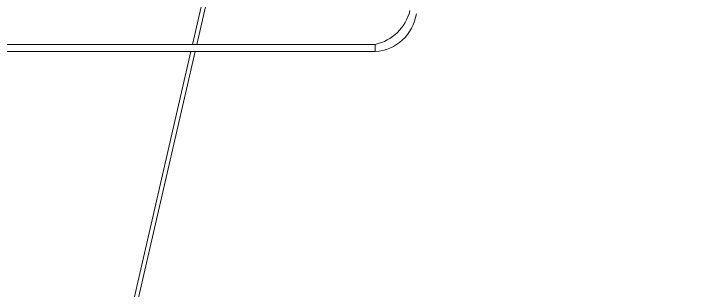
# Model space of a CAD drawing. Header units: millimetres. Extents: x 1587714 to 3094800, y -694377 to -413614.
# Drawn here: x 2256771 to 2258393, y -550756 to -550107 of the extents above; entities that cross this region are included whole.
import ezdxf

# ---------------------------------------------------------------- set-up
doc = ezdxf.new("R2010")
doc.units = ezdxf.units.MM

# ---------------------------------------------------------------- blocks, each defined once
blk = doc.blocks.new('poste RT1 vista lateral')
at = {"color": 7, "linetype": 'Continuous', "lineweight": 15}
for p, q in [((889.9579, 8946.6832), (802.4848, 8566.7794)), ((812.336, 8566.7794), (899.1805, 8943.9538)), ((1230.7943, 8566.7794), (0, 8566.7794)), ((0, 8549.7792), (1230.7943, 8549.7792)), ((798.5706, 8549.7792), (662.911, 7960.5954)), ((672.2662, 7958.441), (808.4218, 8549.7792))]:
    blk.add_line(p, q, dxfattribs=at)
at = {"color": 8, "linetype": 'Continuous', "lineweight": 15}
blk.add_line((1230.7943, 8566.7794), (1230.7943, 8549.7792), dxfattribs=at)
at = {"color": 7, "linetype": 'Continuous', "lineweight": 15}
for centre, radius, start, end in [((1209.0077, 8670.6839), 106.164, 281.8421604, 346.6941107), ((1224.3032, 8653.8777), 104.3007, 273.5680341, 351.5397101)]:
    blk.add_arc(centre, radius, start, end, dxfattribs=at)

msp = doc.modelspace()

# ---------------------------------------------------------------- linework, layer by layer
at = {"color": 4}
msp.add_arc((2278010.9399, -211499.4674), 338618.7241, 266.338764835, 274.609482827, dxfattribs=at)
at = {"color": 5}
msp.add_arc((2284890.0934, -149696.4433), 401031.0256, 265.924669969, 272.90632703, dxfattribs=at)

# ---------------------------------------------------------------- block references
msp.add_blockref('poste RT1 vista lateral', (2256387.7201, -558745.6049))

doc.saveas('drawing.dxf')
